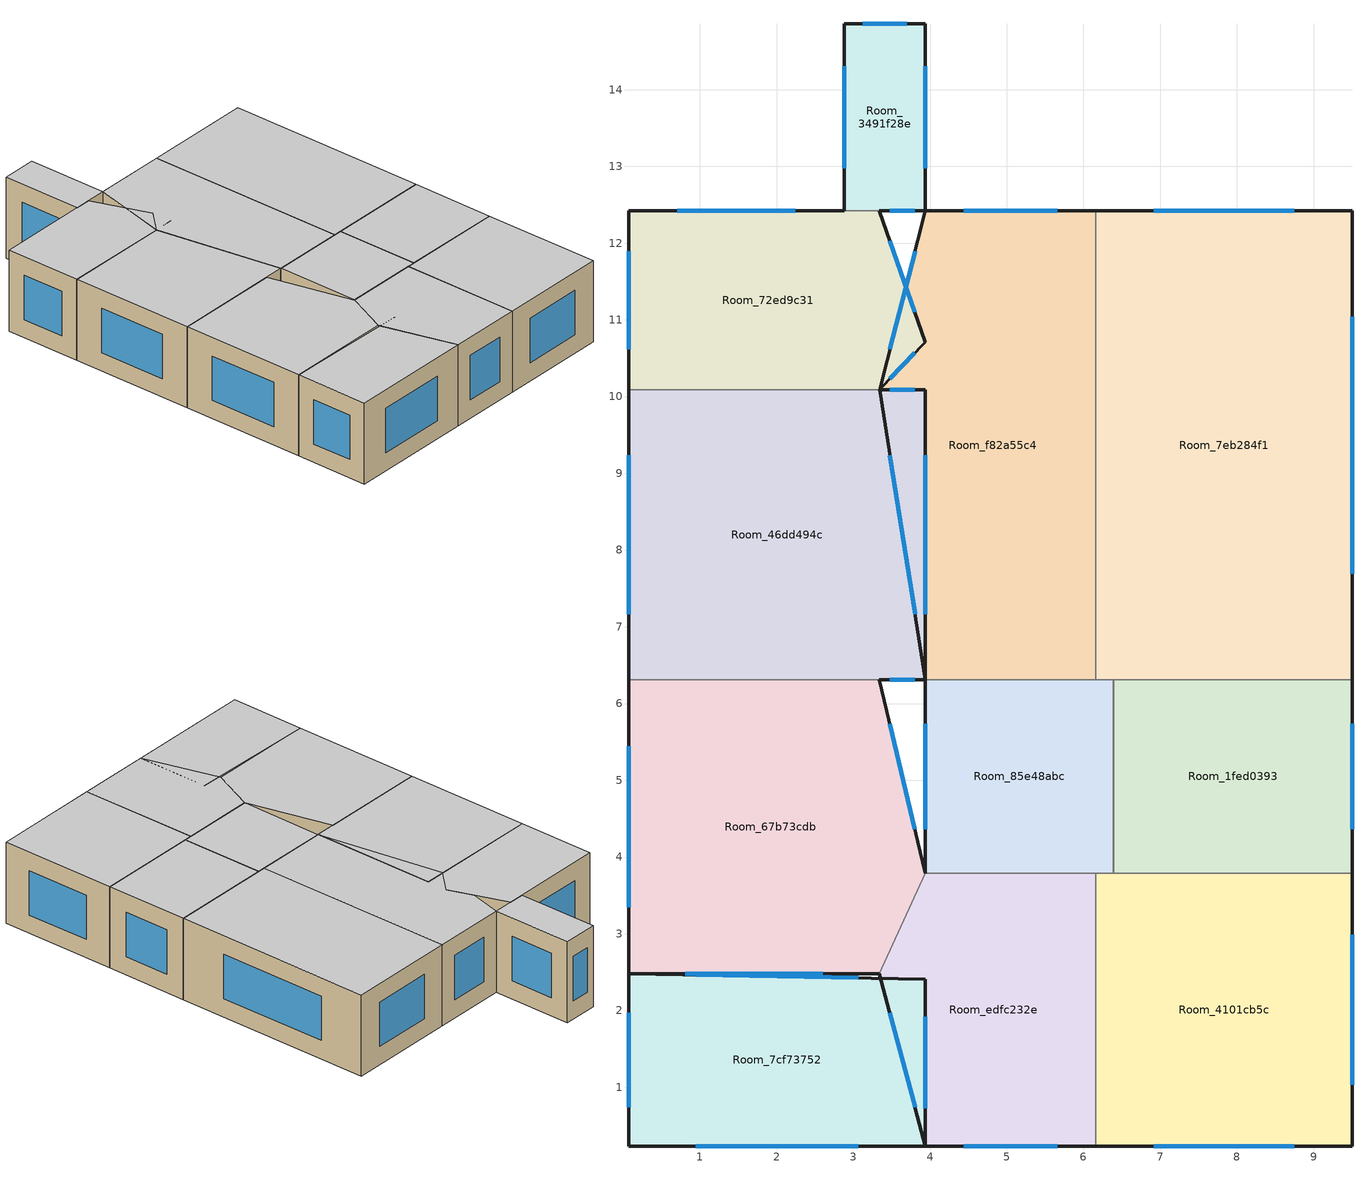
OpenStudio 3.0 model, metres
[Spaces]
Room_3491f28e
 floor adiabatic (Generic Interior Floor): 3.94,14.86 3.94,12.42 2.88,12.42 2.88,14.86 z0
 wall outside: 3.34,12.42 3.94,12.42 3.94,14.86 2.88,14.86 2.88,12.42 z0:2.5
 wall to Room_72ed9c31: 2.88,12.42 3.34,12.42 z0:2.5
 window: 3.47,12.42 3.8,12.42 / 3.94,12.97 3.94,14.31 / 3.7,14.86 3.12,14.86 / 2.88,14.31 2.88,12.97 z0.57:1.93
 ceiling adiabatic (Generic Interior Ceiling): 3.94,12.42 3.94,14.86 2.88,14.86 2.88,12.42 z2.5
Room_72ed9c31
 floor adiabatic (Generic Interior Floor): 3.34,12.42 3.94,10.71 3.34,10.09 0.07,10.09 0.07,12.42 z0
 wall outside: 3.34,10.09 3.94,10.71 3.34,12.42 / 2.88,12.42 0.07,12.42 0.07,10.09 z0:2.5
 wall to Room_46dd494c: 0.07,10.09 3.34,10.09 z0:2.5
 window: 3.47,10.23 3.8,10.57 / 3.8,11.1 3.47,12.03 / 2.25,12.42 0.71,12.42 / 0.07,11.89 0.07,10.62 z0.57:1.93
 ceiling adiabatic (Generic Interior Ceiling): 0.07,10.09 3.34,10.09 3.94,10.71 3.34,12.42 0.07,12.42 z2.5
Room_f82a55c4
 floor adiabatic (Generic Interior Floor): 6.16,12.42 6.16,6.31 3.94,6.31 3.34,10.09 3.94,12.42 z0
 wall outside: 6.16,12.42 3.94,12.42 3.34,10.09 3.94,6.31 z0:2.5
 wall to Room_85e48abc: 3.94,6.31 6.16,6.31 z0:2.5
 wall to Room_7eb284f1: 6.16,6.31 6.16,12.42 z0:2.5
 window: 3.48,9.24 3.81,7.17 / 5.66,12.42 4.44,12.42 / 3.81,11.89 3.48,10.62 z0.57:1.93
 ceiling adiabatic (Generic Interior Ceiling): 6.16,6.31 6.16,12.42 3.94,12.42 3.34,10.09 3.94,6.31 z2.5
Room_46dd494c
 floor adiabatic (Generic Interior Floor): 3.94,10.09 3.94,6.31 0.07,6.31 0.07,10.09 z0
 wall outside: 0.07,10.09 0.07,6.31 / 3.34,6.31 3.94,6.31 3.94,10.09 3.34,10.09 z0:2.5
 wall to Room_67b73cdb: 0.07,6.31 3.34,6.31 z0:2.5
 window: 0.07,9.23 0.07,7.17 / 3.47,6.31 3.8,6.31 / 3.94,7.17 3.94,9.23 / 3.8,10.09 3.48,10.09 z0.57:1.93
 ceiling adiabatic (Generic Interior Ceiling): 3.94,6.31 3.94,10.09 0.07,10.09 0.07,6.31 z2.5
Room_7eb284f1
 floor adiabatic (Generic Interior Floor): 9.5,12.42 9.5,6.31 6.16,6.31 6.16,12.42 z0
 wall outside: 9.5,6.31 9.5,12.42 6.16,12.42 z0:2.5
 wall to Room_85e48abc: 6.16,6.31 6.39,6.31 z0:2.5
 wall to Room_1fed0393: 6.39,6.31 9.5,6.31 z0:2.5
 window: 9.5,7.69 9.5,11.04 / 8.74,12.42 6.92,12.42 z0.57:1.93
 ceiling adiabatic (Generic Interior Ceiling): 9.5,6.31 9.5,12.42 6.16,12.42 6.16,6.31 z2.5
Room_1fed0393
 floor adiabatic (Generic Interior Floor): 9.5,6.31 9.5,3.79 6.39,3.79 6.39,6.31 z0
 wall outside: 9.5,3.79 9.5,6.31 z0:2.5
 wall to Room_4101cb5c: 6.39,3.79 9.5,3.79 z0:2.5
 wall to Room_85e48abc: 6.39,6.31 6.39,3.79 z0:2.5
 window: 9.5,4.36 9.5,5.74 z0.57:1.93
 ceiling adiabatic (Generic Interior Ceiling): 9.5,3.79 9.5,6.31 6.39,6.31 6.39,3.79 z2.5
Room_85e48abc
 floor adiabatic (Generic Interior Floor): 6.39,6.31 6.39,3.79 3.94,3.79 3.94,6.31 z0
 wall outside: 3.94,6.31 3.94,3.79 z0:2.5
 wall to Room_edfc232e: 3.94,3.79 6.16,3.79 z0:2.5
 wall to Room_4101cb5c: 6.16,3.79 6.39,3.79 z0:2.5
 window: 3.94,5.74 3.94,4.36 z0.57:1.93
 ceiling adiabatic (Generic Interior Ceiling): 6.39,3.79 6.39,6.31 3.94,6.31 3.94,3.79 z2.5
Room_67b73cdb
 floor adiabatic (Generic Interior Floor): 3.34,6.31 3.94,3.79 3.34,2.48 0.07,2.48 0.07,6.31 z0
 wall outside: 0.07,6.31 0.07,2.48 3.34,2.48 / 3.94,3.79 3.34,6.31 z0:2.5
 wall to Room_edfc232e: 3.34,2.48 3.94,3.79 z0:2.5
 window: 0.07,5.44 0.07,3.35 / 0.81,2.48 2.6,2.48 / 3.8,4.36 3.47,5.74 z0.57:1.93
 ceiling adiabatic (Generic Interior Ceiling): 3.34,2.48 3.94,3.79 3.34,6.31 0.07,6.31 0.07,2.48 z2.5
Room_edfc232e
 floor adiabatic (Generic Interior Floor): 3.94,3.79 6.16,3.79 6.16,0.23 3.94,0.23 3.34,2.48 z0
 wall outside: 3.34,2.48 3.94,0.23 6.16,0.23 z0:2.5
 wall to Room_4101cb5c: 6.16,0.23 6.16,3.79 z0:2.5
 window: 3.48,1.97 3.81,0.74 / 4.44,0.23 5.66,0.23 z0.57:1.93
 ceiling adiabatic (Generic Interior Ceiling): 6.16,0.23 6.16,3.79 3.94,3.79 3.34,2.48 3.94,0.23 z2.5
Room_4101cb5c
 floor adiabatic (Generic Interior Floor): 9.5,3.79 9.5,0.23 6.16,0.23 6.16,3.79 z0
 wall outside: 6.16,0.23 9.5,0.23 9.5,3.79 z0:2.5
 window: 6.92,0.23 8.74,0.23 / 9.5,1.04 9.5,2.98 z0.57:1.93
 ceiling adiabatic (Generic Interior Ceiling): 9.5,0.23 9.5,3.79 6.16,3.79 6.16,0.23 z2.5
Room_7cf73752
 floor adiabatic (Generic Interior Floor): 0.07,2.48 3.94,2.41 3.94,0.23 0.07,0.23 z0
 wall outside: 0.07,2.48 0.07,0.23 3.94,0.23 3.94,2.41 0.07,2.48 z0:2.5
 window: 0.07,1.97 0.07,0.74 / 0.95,0.23 3.06,0.23 / 3.94,0.72 3.94,1.92 / 3.06,2.42 0.95,2.46 z0.57:1.93
 ceiling adiabatic (Generic Interior Ceiling): 3.94,0.23 3.94,2.41 0.07,2.48 0.07,0.23 z2.5
[Building]
Building 1: North Axis {deg}=-0; Default Construction Set=Default Generic Construction Set; Standards Building Type=MediumOffice
[Site]
Site 1: Terrain=City
[SizingPeriod:DesignDay] Barometric Pressure {Pa}=101253; Sky Clearness=0; Snow Indicator=0; Day of Month=21; Daylight Saving Time Indicator=0; Dry-Bulb Temperature Range Modifier Type=DefaultMultipliers
Name | Maximum Dry-Bulb Temperature {C} | Daily Dry-Bulb Temperature Range {deltaC} | Humidity Indicating Conditions at Maximum Dry-Bulb | Wind Speed {m/s} | Wind Direction {deg} | Month | Day Type | Humidity Indicating Type | Solar Model Indicator | ASHRAE Taub | ASHRAE Taud
Boston Logan IntL Arpt Ann Htg 99.6% Condns DB | -13.6 | 0 | -13.6 | 7.2 | 320 | 1 | WinterDesignDay | Wetbulb | ASHRAEClearSky
Boston Logan IntL Arpt Ann Hum_n 99.6% Condns DP=>MCDB | -12 | 0 | -24.4 | 7.2 | 320 | 1 | WinterDesignDay | Dewpoint | ASHRAEClearSky
Boston Logan IntL Arpt Ann Htg Wind 99.6% Condns WS=>MCDB | 2.1 | 0 | 2.1 | 14.1 | 320 | 1 | WinterDesignDay | Wetbulb | ASHRAEClearSky
Boston Logan IntL Arpt Ann Clg .4% Condns DB=>MWB | 32.7 | 8.4 | 22.9 | 6.3 | 270 | 7 | SummerDesignDay | Wetbulb | ASHRAETau | 0.488 | 1.95
Boston Logan IntL Arpt Ann Clg .4% Condns WB=>MDB | 30.2 | 8.4 | 24.6 | 6.3 | 270 | 7 | SummerDesignDay | Wetbulb | ASHRAETau | 0.488 | 1.95
Boston Logan IntL Arpt Ann Clg .4% Condns DP=>MDB | 27.3 | 8.4 | 22.8 | 6.3 | 270 | 7 | SummerDesignDay | Dewpoint | ASHRAETau | 0.488 | 1.95
Boston Logan IntL Arpt Ann Clg .4% Condns Enth=>MDB | 30.6 | 8.4 | 74100 | 6.3 | 270 | 7 | SummerDesignDay | Enthalpy | ASHRAETau | 0.488 | 1.95
[Material]
Name | Roughness | Thickness {m} | Conductivity {W/m-K} | Density {kg/m3} | Specific Heat {J/kg-K} | Thermal Absorptance | Solar Absorptance | Visible Absorptance
Generic Roof Membrane | MediumRough | 0.01 | 0.16 | 1120 | 1460 | 0.9 | 0.65 | 0.65
Generic Acoustic Tile | MediumSmooth | 0.02 | 0.06 | 368 | 590 | 0.9 | 0.2 | 0.2
Generic 25mm Wood | MediumSmooth | 0.0254 | 0.15 | 608 | 1630 | 0.9 | 0.5 | 0.5
Generic HW Concrete | MediumRough | 0.2 | 1.95 | 2240 | 900 | 0.9 | 0.8 | 0.8
Generic Gypsum Board | MediumSmooth | 0.0127 | 0.16 | 800 | 1090 | 0.9 | 0.5 | 0.5
Generic Wall Air Gap | Smooth | 0.1 | 0.667 | 1.28 | 1000 | 0.9 | 0.7 | 0.7
Generic Ceiling Air Gap | Smooth | 0.1 | 0.556 | 1.28 | 1000 | 0.9 | 0.7 | 0.7
Generic Brick | MediumRough | 0.1 | 0.9 | 1920 | 790 | 0.9 | 0.65 | 0.65
Generic 50mm Insulation; Generic 25mm Insulation | MediumRough | 0.05 | 0.03 | 43 | 1210 | 0.9 | 0.7 | 0.7
Generic Painted Metal | Smooth | 0.0015 | 45 | 7690 | 410 | 0.9 | 0.5 | 0.5
Generic LW Concrete | MediumRough | 0.1 | 0.53 | 1280 | 840 | 0.9 | 0.8 | 0.8
Material 1 | Smooth | 0.1 | 0.1 | 0.1 | 100 |  | 0.65 | 0.65
[WindowMaterial:Gas]
Generic Window Air Gap: Gas Type=Air; Thickness {m}=0.0127
[WindowMaterial:Glazing] Optical Data Type=SpectralAverage; Thickness {m}=0.006; Infrared Transmittance at Normal Incidence=0; Front Side Infrared Hemispherical Emissivity=0.84; Conductivity {W/m-K}=1; Dirt Correction Factor for Solar and Visible Transmittance=1; Solar Diffusing=No
Name | Solar Transmittance at Normal Incidence | Front Side Solar Reflectance at Normal Incidence | Back Side Solar Reflectance at Normal Incidence | Visible Transmittance at Normal Incidence | Front Side Visible Reflectance at Normal Incidence | Back Side Visible Reflectance at Normal Incidence | Back Side Infrared Hemispherical Emissivity
Generic Low-e Glass | 0.45 | 0.36 | 0.36 | 0.71 | 0.21 | 0.21 | 0.047
Generic Clear Glass | 0.77 | 0.07 | 0.07 | 0.88 | 0.08 | 0.08 | 0.84
[Construction]
Generic Interior Door: Generic 25mm Wood
Generic Single Pane: Generic Clear Glass
Generic Shade: Material 1
Generic Interior Ceiling: Generic LW Concrete, Generic Ceiling Air Gap, Generic Acoustic Tile
Generic Interior Wall: Generic Gypsum Board, Generic Wall Air Gap, Generic Gypsum Board
Generic Exposed Floor: Generic Painted Metal, Generic Ceiling Air Gap, Generic 50mm Insulation, Generic LW Concrete
Generic Interior Floor: Generic Acoustic Tile, Generic Ceiling Air Gap, Generic LW Concrete
Generic Ground Slab: Generic 50mm Insulation, Generic HW Concrete
Generic Roof: Generic Roof Membrane, Generic 50mm Insulation, Generic LW Concrete, Generic Ceiling Air Gap, Generic Acoustic Tile
Generic Exterior Wall: Generic Brick, Generic LW Concrete, Generic 50mm Insulation, Generic Wall Air Gap, Generic Gypsum Board
Generic Underground Wall: Generic 50mm Insulation, Generic HW Concrete, Generic Wall Air Gap, Generic Gypsum Board
Generic Underground Roof: Generic 50mm Insulation, Generic HW Concrete, Generic Ceiling Air Gap, Generic Acoustic Tile
Generic Double Pane: Generic Low-e Glass, Generic Window Air Gap, Generic Clear Glass
Generic Exterior Door: Generic Painted Metal, Generic 25mm Insulation, Generic Painted Metal
[Construction:AirBoundary]
Generic Air Boundary: GroupedZones, GroupedZones, None, 0
[DefaultConstructionSet]
Default Generic Construction Set: Default Exterior Surface Constructions=Default Surface Constructions 2; Default Interior Surface Constructions=Default Surface Constructions 1; Default Ground Contact Surface Constructions=Default Surface Constructions 3; Default Exterior SubSurface Constructions=Default Sub Surface Constructions 2; Default Interior SubSurface Constructions=Default Sub Surface Constructions 1; Interior Partition Construction=Generic Air Boundary; Space Shading Construction=Generic Shade; Adiabatic Surface Construction=Generic Interior Wall
[DefaultSurfaceConstructions]
Name | Floor Construction | Wall Construction | Roof Ceiling Construction
Default Surface Constructions 1 | Generic Interior Floor | Generic Interior Wall | Generic Interior Ceiling
Default Surface Constructions 2 | Generic Exposed Floor | Generic Exterior Wall | Generic Roof
Default Surface Constructions 3 | Generic Ground Slab | Generic Underground Wall | Generic Underground Roof
[DefaultSubSurfaceConstructions]
Name | Fixed Window Construction | Operable Window Construction | Door Construction | Glass Door Construction | Overhead Door Construction | Skylight Construction
Default Sub Surface Constructions 1 | Generic Single Pane | Generic Single Pane | Generic Interior Door | Generic Single Pane
Default Sub Surface Constructions 2 | Generic Double Pane | Generic Double Pane | Generic Exterior Door | Generic Double Pane | Generic Exterior Door | Generic Double Pane
[SpaceType]
Generic Office Program: Design Specification Outdoor Air Object=Generic Office Ventilation
[People:Definition]
Generic Office People: Number of People Calculation Method=People/Area; People per Space Floor Area {person/m2}=0.0565; Fraction Radiant=0.3; Sensible Heat Fraction=Autocalculate
[People]
Generic Office People: People Definition=Generic Office People; Space or SpaceType=Generic Office Program; Number of People Schedule=Generic Office Occupancy; Activity Level Schedule=Seated Adult Activity; Multiplier=1
[Lights:Definition]
Generic Office Lighting: Design Level Calculation Method=Watts/Area; Watts per Space Floor Area {W/m2}=10.55; Fraction Radiant=0.7; Fraction Visible=0.2; Return Air Fraction=0
[Lights]
Generic Office Lighting: Lights Definition=Generic Office Lighting; Space or SpaceType=Generic Office Program; Schedule=Generic Office Lighting; Fraction Replaceable=1
[ElectricEquipment:Definition]
Generic Office Equipment: Design Level Calculation Method=Watts/Area; Watts per Space Floor Area {W/m2}=10.33; Fraction Latent=0; Fraction Radiant=0.5; Fraction Lost=0
[ElectricEquipment]
Generic Office Equipment: Electric Equipment Definition=Generic Office Equipment; Space or SpaceType=Generic Office Program; Schedule=Generic Office Equipment
[SpaceInfiltration:DesignFlowRate]
Generic Office Infiltration: Space or SpaceType=Generic Office Program; Schedule=Generic Office Infiltration; Design Flow Rate Calculation Method=Flow/ExteriorArea; Flow per Exterior Surface Area {m3/s-m2}=0.0002266; Constant Term Coefficient=1; Temperature Term Coefficient=0; Velocity Term Coefficient=0
[DesignSpecification:OutdoorAir]
Generic Office Ventilation: Outdoor Air Flow per Person {m3/s-person}=0.00236; Outdoor Air Flow per Floor Area {m3/s-m2}=0.000305; Outdoor Air Flow Rate {m3/s}=0; Outdoor Air Flow Air Changes per Hour {1/hr}=0
[Space] Space Type=Generic Office Program; Building Story=Story_32b1856f
Name | Thermal Zone
Room_3491f28e | Room_3491f28e
Room_72ed9c31 | Room_72ed9c31
Room_f82a55c4 | Room_f82a55c4
Room_46dd494c | Room_46dd494c
Room_7eb284f1 | Room_7eb284f1
Room_1fed0393 | Room_1fed0393
Room_85e48abc | Room_85e48abc
Room_67b73cdb | Room_67b73cdb
Room_edfc232e | Room_edfc232e
Room_4101cb5c | Room_4101cb5c
Room_7cf73752 | Room_7cf73752
[ThermalZone] Use Ideal Air Loads=No
Name | Thermostat
Room_3491f28e | Thermostat Setpoint Dual Setpoint 1
Room_72ed9c31 | Thermostat Setpoint Dual Setpoint 2
Room_f82a55c4 | Thermostat Setpoint Dual Setpoint 3
Room_46dd494c | Thermostat Setpoint Dual Setpoint 4
Room_7eb284f1 | Thermostat Setpoint Dual Setpoint 5
Room_1fed0393 | Thermostat Setpoint Dual Setpoint 6
Room_85e48abc | Thermostat Setpoint Dual Setpoint 7
Room_67b73cdb | Thermostat Setpoint Dual Setpoint 8
Room_edfc232e | Thermostat Setpoint Dual Setpoint 9
Room_4101cb5c | Thermostat Setpoint Dual Setpoint 10
Room_7cf73752 | Thermostat Setpoint Dual Setpoint 11
[Sizing:Zone] Zone Cooling Design Supply Air Temperature Input Method=SupplyAirTemperature; Zone Cooling Design Supply Air Temperature {C}=14; Zone Cooling Design Supply Air Temperature Difference {deltaC}=11.11; Zone Heating Design Supply Air Temperature Input Method=SupplyAirTemperature; Zone Heating Design Supply Air Temperature {C}=40; Zone Heating Design Supply Air Temperature Difference {deltaC}=11.11; Zone Cooling Design Supply Air Humidity Ratio {kg-H2O/kg-air}=0.0085; Zone Heating Design Supply Air Humidity Ratio {kg-H2O/kg-air}=0.008; Cooling Design Air Flow Method=DesignDay; Heating Design Air Flow Method=DesignDay; Account for Dedicated Outdoor Air System=No; Dedicated Outdoor Air System Control Strategy=NeutralSupplyAir; Dedicated Outdoor Air Low Setpoint Temperature for Design {C}=autosize; Dedicated Outdoor Air High Setpoint Temperature for Design {C}=autosize
Room_3491f28e; Room_72ed9c31; Room_f82a55c4; Room_46dd494c; Room_7eb284f1; Room_1fed0393; Room_85e48abc; Room_67b73cdb; Room_edfc232e; Room_4101cb5c; Room_7cf73752
[Zone equipment]
Room_3491f28e: Room_3491f28e Ideal Loads Air System
Room_72ed9c31: Room_72ed9c31 Ideal Loads Air System
Room_f82a55c4: Room_f82a55c4 Ideal Loads Air System
Room_46dd494c: Room_46dd494c Ideal Loads Air System
Room_7eb284f1: Room_7eb284f1 Ideal Loads Air System
Room_1fed0393: Room_1fed0393 Ideal Loads Air System
Room_85e48abc: Room_85e48abc Ideal Loads Air System
Room_67b73cdb: Room_67b73cdb Ideal Loads Air System
Room_edfc232e: Room_edfc232e Ideal Loads Air System
Room_4101cb5c: Room_4101cb5c Ideal Loads Air System
Room_7cf73752: Room_7cf73752 Ideal Loads Air System
[BuildingStory]
Story_32b1856f
[ThermostatSetpoint:DualSetpoint] Heating Setpoint Temperature Schedule=Generic Office Heating; Cooling Setpoint Temperature Schedule=Generic Office Cooling
Thermostat Setpoint Dual Setpoint 1; Thermostat Setpoint Dual Setpoint 2; Thermostat Setpoint Dual Setpoint 3; Thermostat Setpoint Dual Setpoint 4; Thermostat Setpoint Dual Setpoint 5; Thermostat Setpoint Dual Setpoint 6; Thermostat Setpoint Dual Setpoint 7; Thermostat Setpoint Dual Setpoint 8; Thermostat Setpoint Dual Setpoint 9; Thermostat Setpoint Dual Setpoint 10; Thermostat Setpoint Dual Setpoint 11
[ZoneHVAC:IdealLoadsAirSystem] Maximum Heating Supply Air Temperature {C}=50; Minimum Cooling Supply Air Temperature {C}=13; Heating Limit=LimitCapacity; Maximum Sensible Heating Capacity {W}=autosize; Cooling Limit=LimitFlowRateAndCapacity; Maximum Cooling Air Flow Rate {m3/s}=autosize; Maximum Total Cooling Capacity {W}=autosize; Demand Controlled Ventilation Type=None; Outdoor Air Economizer Type=DifferentialDryBulb; Sensible Heat Recovery Effectiveness=0; Latent Heat Recovery Effectiveness=0
Room_3491f28e Ideal Loads Air System; Room_72ed9c31 Ideal Loads Air System; Room_f82a55c4 Ideal Loads Air System; Room_46dd494c Ideal Loads Air System; Room_7eb284f1 Ideal Loads Air System; Room_1fed0393 Ideal Loads Air System; Room_85e48abc Ideal Loads Air System; Room_67b73cdb Ideal Loads Air System; Room_edfc232e Ideal Loads Air System; Room_4101cb5c Ideal Loads Air System; Room_7cf73752 Ideal Loads Air System
[Schedule:Ruleset]
Name | Default Day Schedule | Summer Design Day Schedule | Winter Design Day Schedule | Holiday Schedule
Generic Office Infiltration | Schedule Day 1 | OfficeMedium INFIL_SCH_PNNL_Wkdy_SmrDsn 1 | OfficeMedium INFIL_SCH_PNNL_Sat_WntrDsn 1 | OfficeMedium INFIL_SCH_PNNL_Default 1
Generic Office Heating | Schedule Day 4 | OfficeMedium HTGSETP_SCH_YES_OPTIMUM_Default_SmrDsn 1 | OfficeMedium HTGSETP_SCH_YES_OPTIMUM_WntrDsn 1 | OfficeMedium HTGSETP_SCH_YES_OPTIMUM_Default 1
Generic Office Equipment | Schedule Day 7 | OfficeMedium BLDG_EQUIP_SCH_2013_SmrDsn 1 | OfficeMedium BLDG_EQUIP_SCH_2013_WntrDsn 1 | OfficeMedium BLDG_EQUIP_SCH_2013_Sat 1
Generic Office Cooling | Schedule Day 10 | OfficeMedium CLGSETP_SCH_YES_OPTIMUM_SmrDsn 1 | OfficeMedium CLGSETP_SCH_YES_OPTIMUM_Default_WntrDsn 1 | OfficeMedium CLGSETP_SCH_YES_OPTIMUM_Default 1
Seated Adult Activity | Schedule Day 13
Generic Office Lighting | Schedule Day 14 | OfficeMedium BLDG_LIGHT_SCH_2013_SmrDsn 1 | OfficeMedium BLDG_LIGHT_SCH_2013_WntrDsn 1 | OfficeMedium BLDG_LIGHT_SCH_2013_Sat 1
Generic Office Occupancy | Schedule Day 17 | OfficeMedium BLDG_OCC_SCH_SmrDsn 1 | OfficeMedium BLDG_OCC_SCH_WntrDsn 1 | OfficeMedium BLDG_OCC_SCH_Default 1
[Schedule:Day]
Schedule Day 1; OfficeMedium INFIL_SCH_PNNL_Default 1; OfficeMedium BLDG_EQUIP_SCH_2013_SmrDsn 1; OfficeMedium BLDG_LIGHT_SCH_2013_SmrDsn 1: 24, 0, 1
OfficeMedium INFIL_SCH_PNNL_Wkdy_SmrDsn 1; Schedule Day 2: 6, 0, 1, 22, 0, 0.25, 24, 0, 1
OfficeMedium INFIL_SCH_PNNL_Sat_WntrDsn 1; Schedule Day 3: 6, 0, 1, 18, 0, 0.25, 24, 0, 1
Schedule Day 4; OfficeMedium HTGSETP_SCH_YES_OPTIMUM_Default 1; OfficeMedium HTGSETP_SCH_YES_OPTIMUM_Default_SmrDsn 1: 24, 0, 15.6
OfficeMedium HTGSETP_SCH_YES_OPTIMUM_WntrDsn 1: 5, 0, 15.6, 6, 0, 17.6, 7, 0, 19.6, 22, 0, 21, 24, 0, 15.6
Schedule Day 5: 5, 0, 15.6, 6, 0, 17.8, 7, 0, 20, 22, 0, 21, 24, 0, 15.6
Schedule Day 6: 5, 0, 15.6, 6, 0, 17.8, 7, 0, 20, 17, 0, 21, 24, 0, 15.6
Schedule Day 7: 6, 0, 0.230755, 18, 0, 0.288107, 24, 0, 0.230755
OfficeMedium BLDG_EQUIP_SCH_2013_Sat 1; Schedule Day 9: 6, 0, 0.230755, 8, 0, 0.381235, 12, 0, 0.476543, 17, 0, 0.33358, 19, 0, 0.285926, 24, 0, 0.230755
OfficeMedium BLDG_EQUIP_SCH_2013_WntrDsn 1; OfficeMedium BLDG_LIGHT_SCH_2013_WntrDsn 1; OfficeMedium BLDG_OCC_SCH_WntrDsn 1: 24, 0, 0
Schedule Day 8: 6, 0, 0.307674, 8, 0, 0.381235, 12, 0, 0.857778, 13, 0, 0.76247, 17, 0, 0.857778, 18, 0, 0.476543, 24, 0, 0.381235
Schedule Day 10; OfficeMedium CLGSETP_SCH_YES_OPTIMUM_Default 1; OfficeMedium CLGSETP_SCH_YES_OPTIMUM_Default_WntrDsn 1: 24, 0, 26.7
OfficeMedium CLGSETP_SCH_YES_OPTIMUM_SmrDsn 1: 5, 0, 26.7, 6, 0, 25.7, 7, 0, 25, 22, 0, 24, 24, 0, 26.7
Schedule Day 11: 5, 0, 26.7, 6, 0, 25.6, 7, 0, 25, 22, 0, 24, 24, 0, 26.7
Schedule Day 12: 5, 0, 26.7, 6, 0, 25.7, 7, 0, 25, 17, 0, 24, 24, 0, 26.7
Schedule Day 13: 24, 0, 120
Schedule Day 14: 6, 0, 0.05, 18, 0, 0.0431163, 24, 0, 0.05
OfficeMedium BLDG_LIGHT_SCH_2013_Sat 1; Schedule Day 16: 6, 0, 0.05, 8, 0, 0.0862326, 12, 0, 0.258698, 17, 0, 0.129349, 19, 0, 0.0431163, 24, 0, 0.05
Schedule Day 15: 5, 0, 0.05, 6, 0, 0.1, 7, 0, 0.0862326, 8, 0, 0.258698, 17, 0, 0.776093, 18, 0, 0.431163, 20, 0, 0.258698, 22, 0, 0.172465, 23, 0, 0.0862326, 24, 0, 0.0431163
Schedule Day 17; OfficeMedium BLDG_OCC_SCH_Default 1: 6, 0, 0, 18, 0, 0.05, 24, 0, 0
OfficeMedium BLDG_OCC_SCH_SmrDsn 1: 6, 0, 0, 22, 0, 1, 24, 0, 0.05
Schedule Day 18: 6, 0, 0, 7, 0, 0.1, 8, 0, 0.2, 12, 0, 0.95, 13, 0, 0.5, 17, 0, 0.95, 18, 0, 0.3, 22, 0, 0.1, 24, 0, 0.05
Schedule Day 19: 6, 0, 0, 8, 0, 0.1, 12, 0, 0.3, 17, 0, 0.1, 19, 0, 0.05, 24, 0, 0
[Schedule:Rule] Apply Sunday=No; Date Specification Type=DateRange; Start Month=1; Start Day=1; End Month=12; End Day=31
Name | Schedule Ruleset | Rule Order | Day Schedule | Apply Monday | Apply Tuesday | Apply Wednesday | Apply Thursday | Apply Friday | Apply Saturday
Schedule Rule 1 | Generic Office Infiltration | 0 | Schedule Day 2 | Yes | Yes | Yes | Yes | Yes | No
Schedule Rule 2 | Generic Office Infiltration | 1 | Schedule Day 3 | No | No | No | No | No | Yes
Schedule Rule 3 | Generic Office Heating | 0 | Schedule Day 5 | Yes | Yes | Yes | Yes | Yes | No
Schedule Rule 4 | Generic Office Heating | 1 | Schedule Day 6 | No | No | No | No | No | Yes
Schedule Rule 5 | Generic Office Equipment | 0 | Schedule Day 8 | Yes | Yes | Yes | Yes | Yes | No
Schedule Rule 6 | Generic Office Equipment | 1 | Schedule Day 9 | No | No | No | No | No | Yes
Schedule Rule 7 | Generic Office Cooling | 0 | Schedule Day 11 | Yes | Yes | Yes | Yes | Yes | No
Schedule Rule 8 | Generic Office Cooling | 1 | Schedule Day 12 | No | No | No | No | No | Yes
Schedule Rule 9 | Generic Office Lighting | 0 | Schedule Day 15 | Yes | Yes | Yes | Yes | Yes | No
Schedule Rule 10 | Generic Office Lighting | 1 | Schedule Day 16 | No | No | No | No | No | Yes
Schedule Rule 11 | Generic Office Occupancy | 0 | Schedule Day 18 | Yes | Yes | Yes | Yes | Yes | No
Schedule Rule 12 | Generic Office Occupancy | 1 | Schedule Day 19 | No | No | No | No | No | Yes
